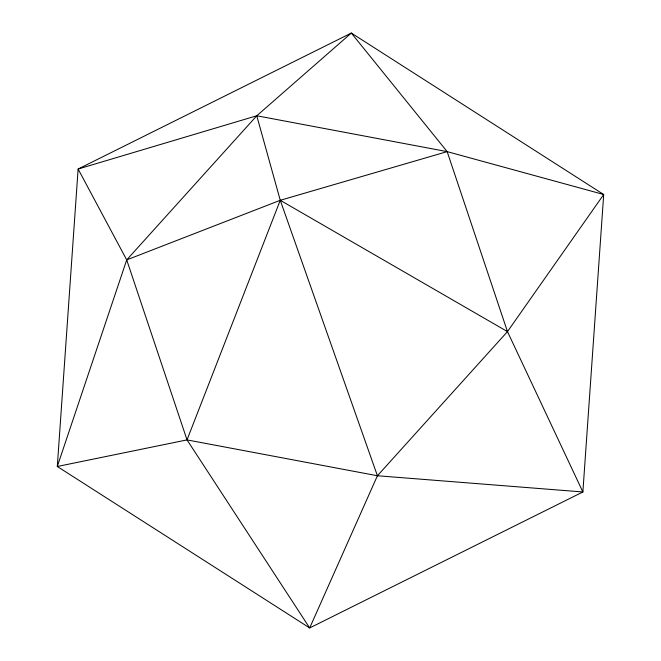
<?xml version="1.0" encoding="UTF-8"?>
<svg xmlns="http://www.w3.org/2000/svg" width="661" height="661" viewBox="0 0 661 661"><rect width="100%" height="100%" fill="white"/><g stroke="black" fill="none" stroke-linecap="round" stroke-linejoin="round"><path stroke-width="0.99" d="M126.714 259.905L57.3 466.484L309.679 627.95L582.878 491.966L603.7 194.516L351.322 33.05L78.122 169.034L57.3 466.484L187.03 439.896L377.414 475.755L582.878 491.966L507.474 331.615L447.158 151.625L351.322 33.05L256.774 115.766L126.714 259.905L187.03 439.896L309.679 627.95L377.414 475.755L507.474 331.615L603.7 194.516L447.158 151.625L256.774 115.766L78.122 169.034L126.714 259.905L280.256 200.291L447.158 151.625M187.03 439.896L280.256 200.291L256.774 115.766M507.474 331.615L280.256 200.291L377.414 475.755"/></g></svg>
